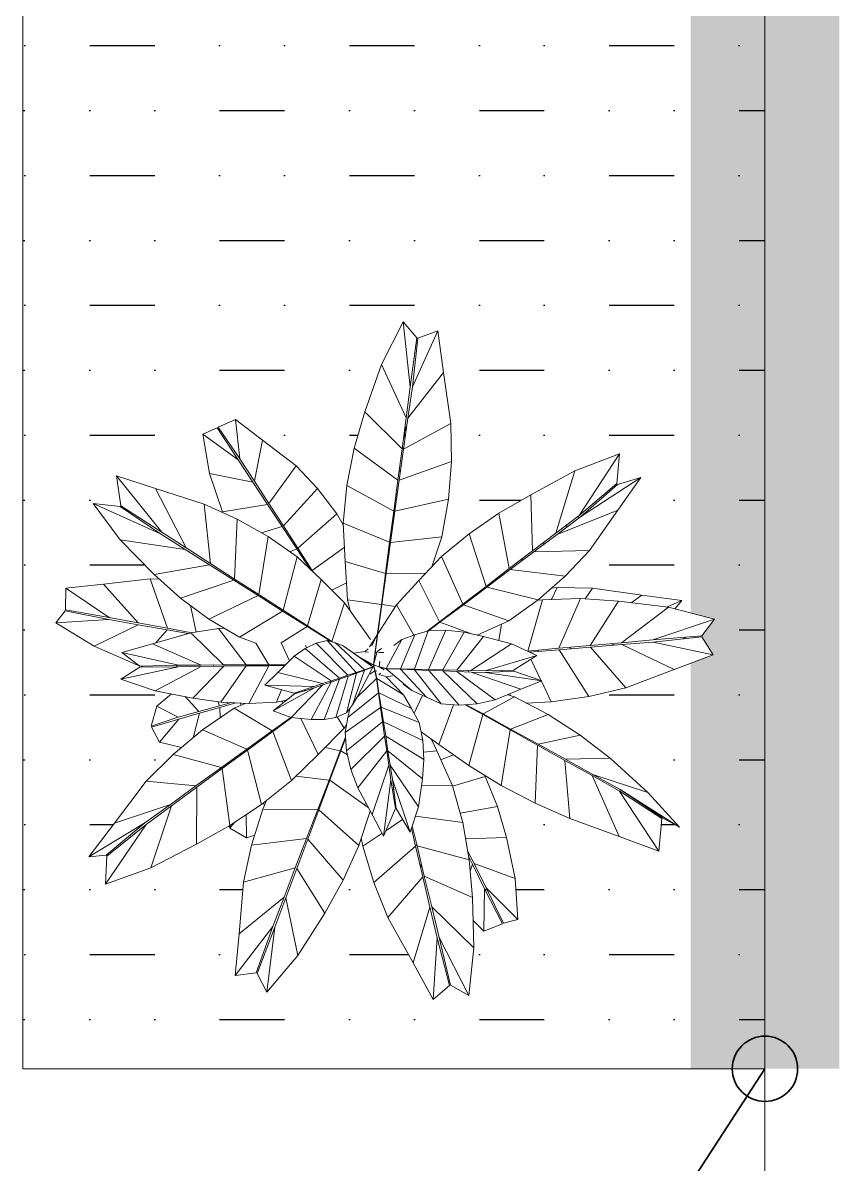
# Model space of a CAD drawing. Header units: inches. Extents: x 274208 to 641690, y -81912 to 129129.
# Drawn here: x 419210 to 420310, y 91592 to 93131 of the extents above; entities that cross this region are included whole.
import ezdxf

# ---------------------------------------------------------------- set-up
doc = ezdxf.new("R2010")
doc.units = ezdxf.units.IN
doc.header["$MEASUREMENT"] = 0
doc.set_wipeout_variables(frame=1)
doc.linetypes.add('$1$HIDDEN', pattern=[0.375, 0.25, -0.125])
for name, color, linetype, lineweight in [('01.Cut', 255, 'Continuous', 35), ('03.Manh', 251, 'Continuous', 13), ('08.Dim', 156, 'Continuous', 15), ('NOI THAT-Interior', 8, 'Continuous', 13)]:
    doc.layers.add(name, color=color, linetype=linetype, lineweight=lineweight)
doc.layers.add('1.TKC-VatLieu', color=7, linetype='Continuous')

# ---------------------------------------------------------------- blocks, each defined once
blk = doc.blocks.new('cay03')
at = {"color": 0}
blk.add_wipeout([(-14565.900601, -4425.866432), (-14565.900405, -4425.866554), (-14565.899488, -4425.867263), (-14565.898872, -4425.867984), (-14565.898434, -4425.868509), (-14565.898586, -4425.868885), (-14565.898705, -4425.869177), (-14565.899496, -4425.869074), (-14565.900276, -4425.868845), (-14565.900106, -4425.869202), (-14565.899467, -4425.87094), (-14565.900075, -4425.870874), (-14565.90009, -4425.870892), (-14565.900004, -4425.871424), (-14565.900754, -4425.870915), (-14565.901476, -4425.870262), (-14565.901562, -4425.870343), (-14565.901683, -4425.872041), (-14565.902136, -4425.872073), (-14565.902366, -4425.872273), (-14565.902865, -4425.87152), (-14565.903272, -4425.870681), (-14565.903292, -4425.870639), (-14565.903307, -4425.87062), (-14565.903307, -4425.870596), (-14565.903325, -4425.87055), (-14565.903323, -4425.870624), (-14565.903551, -4425.871014), (-14565.903809, -4425.870336), (-14565.903885, -4425.87001), (-14565.904121, -4425.870313), (-14565.904514, -4425.870441), (-14565.904355, -4425.869892), (-14565.904259, -4425.869473), (-14565.904162, -4425.869056), (-14565.904107, -4425.868815), (-14565.904116, -4425.868721), (-14565.904194, -4425.869049), (-14565.904296, -4425.869467), (-14565.904396, -4425.869884), (-14565.904537, -4425.87044), (-14565.904843, -4425.870286), (-14565.904969, -4425.869854), (-14565.905617, -4425.870584), (-14565.907087, -4425.871798), (-14565.907068, -4425.871447), (-14565.907089, -4425.871437), (-14565.907649, -4425.871482), (-14565.907355, -4425.87056), (-14565.906919, -4425.86963), (-14565.90658, -4425.868963), (-14565.906603, -4425.868961), (-14565.906557, -4425.868924), (-14565.906517, -4425.868858), (-14565.906623, -4425.868949), (-14565.906828, -4425.868622), (-14565.906786, -4425.868456), (-14565.906983, -4425.868526), (-14565.907717, -4425.868718), (-14565.908748, -4425.868848), (-14565.909578, -4425.868957), (-14565.909543, -4425.868532), (-14565.909556, -4425.868513), (-14565.909556, -4425.868513), (-14565.909556, -4425.868513), (-14565.909556, -4425.868513), (-14565.909556, -4425.868513), (-14565.909556, -4425.868513), (-14565.909556, -4425.868513), (-14565.909556, -4425.868513), (-14565.909556, -4425.868513), (-14565.909556, -4425.868513), (-14565.909556, -4425.868513), (-14565.909543, -4425.868532), (-14565.909556, -4425.868513), (-14565.909938, -4425.868335), (-14565.90923, -4425.867689), (-14565.908401, -4425.867113), (-14565.907754, -4425.866717), (-14565.907073, -4425.866378), (-14565.906924, -4425.866321), (-14565.907089, -4425.866294), (-14565.907828, -4425.866105), (-14565.908543, -4425.865851), (-14565.909468, -4425.865381), (-14565.910218, -4425.865006), (-14565.90995, -4425.864673), (-14565.908988, -4425.864883), (-14565.908369, -4425.865001), (-14565.90775, -4425.86512), (-14565.907499, -4425.865168), (-14565.907567, -4425.865123), (-14565.907743, -4425.865088), (-14565.908361, -4425.864965), (-14565.908979, -4425.864842), (-14565.909949, -4425.86465), (-14565.910165, -4425.864289), (-14565.909218, -4425.864152), (-14565.90867, -4425.864145), (-14565.908891, -4425.863939), (-14565.908755, -4425.86356), (-14565.90804, -4425.863895), (-14565.90754, -4425.864116), (-14565.90739, -4425.864183), (-14565.907267, -4425.864199), (-14565.907524, -4425.864082), (-14565.908021, -4425.863857), (-14565.908748, -4425.863537), (-14565.908681, -4425.863248), (-14565.907858, -4425.863266), (-14565.90703, -4425.863407), (-14565.906403, -4425.863563), (-14565.905792, -4425.863786), (-14565.905764, -4425.8638), (-14565.905982, -4425.863476), (-14565.906363, -4425.86281), (-14565.906702, -4425.862123), (-14565.907102, -4425.861151), (-14565.907429, -4425.860366), (-14565.906774, -4425.860285), (-14565.906187, -4425.861113), (-14565.905859, -4425.861647), (-14565.905531, -4425.862183), (-14565.905204, -4425.862718), (-14565.904876, -4425.863254), (-14565.904548, -4425.863788), (-14565.904336, -4425.864138), (-14565.904335, -4425.864114), (-14565.904536, -4425.863779), (-14565.90486, -4425.863242), (-14565.905186, -4425.862704), (-14565.90551, -4425.862167), (-14565.905834, -4425.861629), (-14565.90616, -4425.861092), (-14565.90676, -4425.86027), (-14565.906961, -4425.859937), (-14565.906239, -4425.860544), (-14565.905526, -4425.861271), (-14565.905041, -4425.861852), (-14565.904601, -4425.862474), (-14565.904351, -4425.862903), (-14565.904347, -4425.862404), (-14565.904269, -4425.861646), (-14565.904123, -4425.860901), (-14565.903794, -4425.859917), (-14565.903534, -4425.85912), (-14565.903166, -4425.859336), (-14565.903191, -4425.859721), (-14565.903157, -4425.859649), (-14565.903142, -4425.859333), (-14565.902817, -4425.859066), (-14565.902581, -4425.859855), (-14565.902419, -4425.859708), (-14565.90228, -4425.860505), (-14565.902101, -4425.861491), (-14565.902062, -4425.862198), (-14565.902068, -4425.862308), (-14565.901841, -4425.862028), (-14565.901344, -4425.861519), (-14565.900555, -4425.860921), (-14565.899921, -4425.860432), (-14565.900041, -4425.860906), (-14565.900661, -4425.86167), (-14565.900689, -4425.861709), (-14565.900645, -4425.861715), (-14565.900632, -4425.861696), (-14565.900023, -4425.860918), (-14565.899427, -4425.860837), (-14565.899734, -4425.861746), (-14565.900178, -4425.862652), (-14565.900522, -4425.863304), (-14565.900911, -4425.863919), (-14565.901347, -4425.864486), (-14565.901547, -4425.864692), (-14565.900949, -4425.864465), (-14565.900203, -4425.864304), (-14565.899447, -4425.864215), (-14565.898689, -4425.864193), (-14565.897656, -4425.8643), (-14565.896821, -4425.864381), (-14565.896951, -4425.864786), (-14565.897924, -4425.864938), (-14565.898545, -4425.86505), (-14565.89885, -4425.865105), (-14565.898668, -4425.865109), (-14565.898539, -4425.865087), (-14565.897918, -4425.864978), (-14565.896944, -4425.864808), (-14565.896613, -4425.865068), (-14565.897447, -4425.865537), (-14565.898383, -4425.865911), (-14565.899104, -4425.866152), (-14565.899844, -4425.866328)], dxfattribs=at)
for p, q in [((-14565.903794, -4425.859917), (-14565.903534, -4425.85912)), ((-14565.903231, -4425.860318), (-14565.903534, -4425.85912)), ((-14565.903534, -4425.85912), (-14565.903166, -4425.859336)), ((-14565.902817, -4425.859066), (-14565.903188, -4425.86032)), ((-14565.903142, -4425.859333), (-14565.902817, -4425.859066)), ((-14565.902542, -4425.859983), (-14565.902817, -4425.859066)), ((-14565.903166, -4425.859336), (-14565.903231, -4425.860318)), ((-14565.903188, -4425.86032), (-14565.903142, -4425.859333)), ((-14565.903192, -4425.859721), (-14565.903158, -4425.859653)), ((-14565.904123, -4425.860901), (-14565.903794, -4425.859917)), ((-14565.903256, -4425.860947), (-14565.903794, -4425.859917)), ((-14565.902582, -4425.859856), (-14565.902419, -4425.859708)), ((-14565.902419, -4425.859708), (-14565.902538, -4425.860017)), ((-14565.90228, -4425.860505), (-14565.902419, -4425.859708)), ((-14565.906961, -4425.859937), (-14565.906239, -4425.860544)), ((-14565.90616, -4425.861092), (-14565.906961, -4425.859937)), ((-14565.90676, -4425.86027), (-14565.906961, -4425.859937)), ((-14565.90322, -4425.86095), (-14565.902542, -4425.859983)), ((-14565.902381, -4425.860979), (-14565.902542, -4425.859983)), ((-14565.906774, -4425.860285), (-14565.907429, -4425.860366)), ((-14565.906187, -4425.861113), (-14565.907429, -4425.860366)), ((-14565.907102, -4425.861151), (-14565.907429, -4425.860366)), ((-14565.906774, -4425.860285), (-14565.906187, -4425.861113)), ((-14565.90616, -4425.861092), (-14565.90676, -4425.86027)), ((-14565.903231, -4425.860318), (-14565.903256, -4425.860947)), ((-14565.903188, -4425.86032), (-14565.90322, -4425.86095)), ((-14565.906239, -4425.860544), (-14565.905526, -4425.861271)), ((-14565.905834, -4425.861629), (-14565.906239, -4425.860544)), ((-14565.90228, -4425.860505), (-14565.902423, -4425.860727)), ((-14565.902101, -4425.861491), (-14565.90228, -4425.860505)), ((-14565.900661, -4425.86167), (-14565.899921, -4425.860432)), ((-14565.900555, -4425.860921), (-14565.899921, -4425.860432)), ((-14565.899921, -4425.860432), (-14565.900041, -4425.860906)), ((-14565.900632, -4425.861696), (-14565.899427, -4425.860837)), ((-14565.900023, -4425.860918), (-14565.899427, -4425.860837)), ((-14565.899427, -4425.860837), (-14565.899734, -4425.861746)), ((-14565.904269, -4425.861646), (-14565.904123, -4425.860901)), ((-14565.904123, -4425.860901), (-14565.903283, -4425.861577)), ((-14565.903256, -4425.860947), (-14565.903283, -4425.861577)), ((-14565.90322, -4425.86095), (-14565.90325, -4425.861578)), ((-14565.90325, -4425.861578), (-14565.902381, -4425.860979)), ((-14565.902302, -4425.861735), (-14565.902381, -4425.860979)), ((-14565.901344, -4425.861519), (-14565.900555, -4425.860921)), ((-14565.900994, -4425.862153), (-14565.900555, -4425.860921)), ((-14565.900041, -4425.860906), (-14565.900661, -4425.86167)), ((-14565.900632, -4425.861696), (-14565.900023, -4425.860918)), ((-14565.907102, -4425.861151), (-14565.905859, -4425.861647)), ((-14565.906702, -4425.862123), (-14565.907102, -4425.861151)), ((-14565.906187, -4425.861113), (-14565.905859, -4425.861647)), ((-14565.905834, -4425.861629), (-14565.90616, -4425.861092)), ((-14565.90551, -4425.862167), (-14565.905526, -4425.861271)), ((-14565.905041, -4425.861852), (-14565.905526, -4425.861271)), ((-14565.903231, -4425.861156), (-14565.903262, -4425.861077)), ((-14565.902101, -4425.861491), (-14565.902312, -4425.861646)), ((-14565.902062, -4425.862198), (-14565.902101, -4425.861491)), ((-14565.901841, -4425.862028), (-14565.901344, -4425.861519)), ((-14565.901344, -4425.861519), (-14565.901328, -4425.862638)), ((-14565.905531, -4425.862183), (-14565.905859, -4425.861647)), ((-14565.905834, -4425.861629), (-14565.90551, -4425.862167)), ((-14565.904347, -4425.862404), (-14565.904269, -4425.861646)), ((-14565.903308, -4425.862206), (-14565.904269, -4425.861646)), ((-14565.903283, -4425.861577), (-14565.903308, -4425.862206)), ((-14565.90325, -4425.861578), (-14565.90328, -4425.862208)), ((-14565.90328, -4425.862208), (-14565.902302, -4425.861735)), ((-14565.902292, -4425.862496), (-14565.902302, -4425.861735)), ((-14565.900661, -4425.86167), (-14565.900994, -4425.862153)), ((-14565.900632, -4425.861696), (-14565.900968, -4425.862178)), ((-14565.900968, -4425.862178), (-14565.899734, -4425.861746)), ((-14565.90069, -4425.861709), (-14565.900646, -4425.861715)), ((-14565.899734, -4425.861746), (-14565.900178, -4425.862652)), ((-14565.905041, -4425.861852), (-14565.905186, -4425.862704)), ((-14565.904601, -4425.862474), (-14565.905041, -4425.861852)), ((-14565.90327, -4425.861991), (-14565.903299, -4425.861957)), ((-14565.900869, -4425.861969), (-14565.900805, -4425.861943)), ((-14565.906702, -4425.862123), (-14565.905531, -4425.862183)), ((-14565.906702, -4425.862123), (-14565.906363, -4425.86281)), ((-14565.905204, -4425.862718), (-14565.905531, -4425.862183)), ((-14565.905186, -4425.862704), (-14565.90551, -4425.862167)), ((-14565.903308, -4425.862206), (-14565.903334, -4425.862801)), ((-14565.90328, -4425.862208), (-14565.903311, -4425.862837)), ((-14565.902062, -4425.862198), (-14565.902295, -4425.862321)), ((-14565.902292, -4425.862586), (-14565.901841, -4425.862028)), ((-14565.902068, -4425.862309), (-14565.902062, -4425.862198)), ((-14565.901841, -4425.862028), (-14565.901661, -4425.863121)), ((-14565.900994, -4425.862153), (-14565.901328, -4425.862638)), ((-14565.900968, -4425.862178), (-14565.901306, -4425.862659)), ((-14565.904351, -4425.862906), (-14565.904347, -4425.862404)), ((-14565.903923, -4425.862586), (-14565.904347, -4425.862404)), ((-14565.901188, -4425.862434), (-14565.901136, -4425.862417)), ((-14565.90486, -4425.863242), (-14565.904601, -4425.862474)), ((-14565.904216, -4425.863136), (-14565.904601, -4425.862474)), ((-14565.90407, -4425.863003), (-14565.903918, -4425.862577)), ((-14565.903918, -4425.862577), (-14565.903703, -4425.863134)), ((-14565.903918, -4425.862577), (-14565.903708, -4425.863705)), ((-14565.903915, -4425.862589), (-14565.903473, -4425.862777)), ((-14565.903685, -4425.863134), (-14565.903404, -4425.86266)), ((-14565.903404, -4425.86266), (-14565.903675, -4425.863707)), ((-14565.903151, -4425.863158), (-14565.903404, -4425.86266)), ((-14565.903302, -4425.862632), (-14565.903325, -4425.862611)), ((-14565.903311, -4425.862837), (-14565.902292, -4425.862496)), ((-14565.902686, -4425.863192), (-14565.902292, -4425.862586)), ((-14565.902301, -4425.8626), (-14565.902292, -4425.862496)), ((-14565.902292, -4425.862586), (-14565.901996, -4425.863606)), ((-14565.901328, -4425.862638), (-14565.901661, -4425.863121)), ((-14565.901642, -4425.86314), (-14565.901306, -4425.862659)), ((-14565.901306, -4425.862659), (-14565.900178, -4425.862652)), ((-14565.900178, -4425.862652), (-14565.900522, -4425.863304)), ((-14565.906363, -4425.86281), (-14565.905204, -4425.862718)), ((-14565.906363, -4425.86281), (-14565.905982, -4425.863476)), ((-14565.904876, -4425.863254), (-14565.905204, -4425.862718)), ((-14565.905186, -4425.862704), (-14565.90486, -4425.863242)), ((-14565.903311, -4425.862837), (-14565.903312, -4425.862843)), ((-14565.901497, -4425.862882), (-14565.901456, -4425.862873)), ((-14565.904265, -4425.863527), (-14565.90407, -4425.863003)), ((-14565.90407, -4425.863003), (-14565.903685, -4425.863987)), ((-14565.903703, -4425.863134), (-14565.903708, -4425.863705)), ((-14565.903685, -4425.863134), (-14565.903675, -4425.863707)), ((-14565.901661, -4425.863121), (-14565.901996, -4425.863606)), ((-14565.908748, -4425.863537), (-14565.908681, -4425.863248)), ((-14565.908681, -4425.863248), (-14565.908021, -4425.863857)), ((-14565.907858, -4425.863266), (-14565.908681, -4425.863248)), ((-14565.907524, -4425.864082), (-14565.907858, -4425.863266)), ((-14565.90703, -4425.863407), (-14565.907858, -4425.863266)), ((-14565.905982, -4425.863476), (-14565.904876, -4425.863254)), ((-14565.904548, -4425.863788), (-14565.904876, -4425.863254)), ((-14565.90486, -4425.863242), (-14565.904536, -4425.863779)), ((-14565.904536, -4425.863779), (-14565.904216, -4425.863136)), ((-14565.90417, -4425.863268), (-14565.904216, -4425.863136)), ((-14565.904154, -4425.863228), (-14565.904188, -4425.863217)), ((-14565.903706, -4425.863361), (-14565.903682, -4425.863368)), ((-14565.903657, -4425.863989), (-14565.903151, -4425.863158)), ((-14565.902983, -4425.863712), (-14565.903151, -4425.863158)), ((-14565.903076, -4425.86341), (-14565.902748, -4425.86334)), ((-14565.90295, -4425.863836), (-14565.902686, -4425.863192)), ((-14565.90233, -4425.864089), (-14565.902686, -4425.863192)), ((-14565.90198, -4425.863619), (-14565.901642, -4425.86314)), ((-14565.901782, -4425.863296), (-14565.901747, -4425.863289)), ((-14565.901642, -4425.86314), (-14565.900522, -4425.863304)), ((-14565.900522, -4425.863304), (-14565.900911, -4425.863919)), ((-14565.908891, -4425.863939), (-14565.908755, -4425.86356)), ((-14565.908755, -4425.86356), (-14565.90804, -4425.863895)), ((-14565.908748, -4425.863537), (-14565.908021, -4425.863857)), ((-14565.906403, -4425.863563), (-14565.90703, -4425.863407)), ((-14565.907028, -4425.864231), (-14565.90703, -4425.863407)), ((-14565.906403, -4425.863563), (-14565.906503, -4425.864322)), ((-14565.905792, -4425.863786), (-14565.906403, -4425.863563)), ((-14565.905982, -4425.863476), (-14565.905556, -4425.864109)), ((-14565.904328, -4425.863891), (-14565.904265, -4425.863527)), ((-14565.903662, -4425.86427), (-14565.904265, -4425.863527)), ((-14565.905957, -4425.864451), (-14565.905792, -4425.863786)), ((-14565.905766, -4425.863799), (-14565.905792, -4425.863786)), ((-14565.905556, -4425.864109), (-14565.904548, -4425.863788)), ((-14565.904337, -4425.864136), (-14565.904548, -4425.863788)), ((-14565.904536, -4425.863779), (-14565.904337, -4425.864112)), ((-14565.903708, -4425.863705), (-14565.903685, -4425.863987)), ((-14565.903675, -4425.863707), (-14565.903657, -4425.863989)), ((-14565.903638, -4425.864272), (-14565.902983, -4425.863712)), ((-14565.902881, -4425.864092), (-14565.902983, -4425.863712)), ((-14565.901996, -4425.863606), (-14565.90233, -4425.864089)), ((-14565.902316, -4425.8641), (-14565.90198, -4425.863619)), ((-14565.902068, -4425.863711), (-14565.902041, -4425.863706)), ((-14565.90198, -4425.863619), (-14565.900911, -4425.863919)), ((-14565.90804, -4425.863895), (-14565.908891, -4425.863939)), ((-14565.908669, -4425.864147), (-14565.908891, -4425.863939)), ((-14565.90804, -4425.863895), (-14565.90754, -4425.864116)), ((-14565.908021, -4425.863857), (-14565.907524, -4425.864082)), ((-14565.90434, -4425.864252), (-14565.904328, -4425.863891)), ((-14565.90364, -4425.864553), (-14565.904328, -4425.863891)), ((-14565.903685, -4425.863987), (-14565.903662, -4425.86427)), ((-14565.903655, -4425.864043), (-14565.903682, -4425.864037)), ((-14565.903657, -4425.863989), (-14565.903638, -4425.864272)), ((-14565.902927, -4425.863927), (-14565.902663, -4425.864572)), ((-14565.900911, -4425.863919), (-14565.901347, -4425.864486)), ((-14565.910165, -4425.864289), (-14565.909218, -4425.864152)), ((-14565.909218, -4425.864152), (-14565.908209, -4425.86414)), ((-14565.908361, -4425.864965), (-14565.909218, -4425.864152)), ((-14565.90745, -4425.864175), (-14565.908209, -4425.86414)), ((-14565.907743, -4425.865088), (-14565.908209, -4425.86414)), ((-14565.907679, -4425.864165), (-14565.90754, -4425.864116)), ((-14565.90739, -4425.864183), (-14565.90754, -4425.864116)), ((-14565.907266, -4425.8642), (-14565.907524, -4425.864082)), ((-14565.906696, -4425.864275), (-14565.90745, -4425.864175)), ((-14565.907127, -4425.86521), (-14565.90745, -4425.864175)), ((-14565.905952, -4425.864451), (-14565.906696, -4425.864275)), ((-14565.90653, -4425.865218), (-14565.906696, -4425.864275)), ((-14565.905113, -4425.864692), (-14565.905556, -4425.864109)), ((-14565.90434, -4425.864252), (-14565.903618, -4425.864836)), ((-14565.904297, -4425.864611), (-14565.90434, -4425.864252)), ((-14565.903662, -4425.86427), (-14565.90364, -4425.864553)), ((-14565.903638, -4425.864272), (-14565.90362, -4425.864554)), ((-14565.90362, -4425.864554), (-14565.902881, -4425.864092)), ((-14565.902826, -4425.864459), (-14565.902881, -4425.864092)), ((-14565.90233, -4425.864089), (-14565.902663, -4425.864572)), ((-14565.902653, -4425.864581), (-14565.902316, -4425.8641)), ((-14565.902401, -4425.864216), (-14565.902422, -4425.864222)), ((-14565.902405, -4425.864227), (-14565.902401, -4425.864216)), ((-14565.902401, -4425.864216), (-14565.902387, -4425.86417)), ((-14565.902358, -4425.864128), (-14565.902334, -4425.864126)), ((-14565.902316, -4425.8641), (-14565.901347, -4425.864486)), ((-14565.900203, -4425.864304), (-14565.899447, -4425.864215)), ((-14565.899447, -4425.864215), (-14565.899784, -4425.865274)), ((-14565.899447, -4425.864215), (-14565.898689, -4425.864193)), ((-14565.898689, -4425.864193), (-14565.899165, -4425.865162)), ((-14565.898689, -4425.864193), (-14565.897656, -4425.8643)), ((-14565.908979, -4425.864842), (-14565.910165, -4425.864289)), ((-14565.909949, -4425.86465), (-14565.910165, -4425.864289)), ((-14565.90524, -4425.864735), (-14565.905952, -4425.864451)), ((-14565.905952, -4425.864451), (-14565.905916, -4425.865071)), ((-14565.905329, -4425.864411), (-14565.905421, -4425.864663)), ((-14565.905113, -4425.864692), (-14565.904327, -4425.864368)), ((-14565.9036, -4425.864837), (-14565.902826, -4425.864459)), ((-14565.902826, -4425.864814), (-14565.902826, -4425.864459)), ((-14565.901347, -4425.864486), (-14565.901812, -4425.864964)), ((-14565.901545, -4425.864691), (-14565.900949, -4425.864465)), ((-14565.901023, -4425.865498), (-14565.900949, -4425.864465)), ((-14565.900949, -4425.864465), (-14565.900203, -4425.864304)), ((-14565.900203, -4425.864304), (-14565.900403, -4425.865386)), ((-14565.897656, -4425.8643), (-14565.898545, -4425.86505)), ((-14565.897924, -4425.864938), (-14565.896821, -4425.864381)), ((-14565.897656, -4425.8643), (-14565.896821, -4425.864381)), ((-14565.896821, -4425.864381), (-14565.896951, -4425.864786)), ((-14565.90995, -4425.864673), (-14565.910218, -4425.865006)), ((-14565.90995, -4425.864673), (-14565.908988, -4425.864883)), ((-14565.908979, -4425.864842), (-14565.909949, -4425.86465)), ((-14565.90524, -4425.864735), (-14565.905252, -4425.865006)), ((-14565.905005, -4425.864834), (-14565.90524, -4425.864735)), ((-14565.904847, -4425.865038), (-14565.905113, -4425.864692)), ((-14565.904297, -4425.864611), (-14565.903595, -4425.865119)), ((-14565.904157, -4425.864904), (-14565.904297, -4425.864611)), ((-14565.90364, -4425.864553), (-14565.903618, -4425.864836)), ((-14565.903628, -4425.864712), (-14565.903609, -4425.864714)), ((-14565.90362, -4425.864554), (-14565.9036, -4425.864837)), ((-14565.902833, -4425.864838), (-14565.902653, -4425.864581)), ((-14565.902663, -4425.864572), (-14565.902827, -4425.864811)), ((-14565.902683, -4425.8646), (-14565.902692, -4425.864635)), ((-14565.902653, -4425.864581), (-14565.901812, -4425.864964)), ((-14565.908988, -4425.864883), (-14565.910218, -4425.865006)), ((-14565.908988, -4425.864883), (-14565.908369, -4425.865001)), ((-14565.908361, -4425.864965), (-14565.908979, -4425.864842)), ((-14565.908361, -4425.864965), (-14565.907743, -4425.865088)), ((-14565.904157, -4425.864904), (-14565.903573, -4425.865402)), ((-14565.904009, -4425.865188), (-14565.904157, -4425.864904)), ((-14565.903595, -4425.865119), (-14565.903618, -4425.864836)), ((-14565.9036, -4425.864837), (-14565.903581, -4425.865119)), ((-14565.903581, -4425.865119), (-14565.902826, -4425.864814)), ((-14565.902897, -4425.865087), (-14565.902826, -4425.864814)), ((-14565.90277, -4425.864747), (-14565.902784, -4425.864747)), ((-14565.901812, -4425.864964), (-14565.902279, -4425.865429)), ((-14565.901642, -4425.86561), (-14565.901666, -4425.864814)), ((-14565.897924, -4425.864938), (-14565.898545, -4425.86505)), ((-14565.896951, -4425.864786), (-14565.897924, -4425.864938)), ((-14565.897918, -4425.864978), (-14565.896944, -4425.864808)), ((-14565.896944, -4425.864808), (-14565.896613, -4425.865068)), ((-14565.909468, -4425.865381), (-14565.910218, -4425.865006)), ((-14565.909468, -4425.865381), (-14565.908369, -4425.865001)), ((-14565.908543, -4425.865851), (-14565.90775, -4425.86512)), ((-14565.90775, -4425.86512), (-14565.908369, -4425.865001)), ((-14565.907131, -4425.865238), (-14565.90775, -4425.86512)), ((-14565.907743, -4425.865088), (-14565.907127, -4425.86521)), ((-14565.907565, -4425.865124), (-14565.907499, -4425.865168)), ((-14565.906848, -4425.865339), (-14565.906348, -4425.865149)), ((-14565.906348, -4425.865149), (-14565.905786, -4425.865048)), ((-14565.905487, -4425.865685), (-14565.906348, -4425.865149)), ((-14565.905786, -4425.865048), (-14565.9054, -4425.865003)), ((-14565.905196, -4425.865717), (-14565.905786, -4425.865048)), ((-14565.904904, -4425.865751), (-14565.9054, -4425.865003)), ((-14565.9054, -4425.865003), (-14565.905023, -4425.865008)), ((-14565.905023, -4425.865008), (-14565.904656, -4425.865068)), ((-14565.904613, -4425.865784), (-14565.905023, -4425.865008)), ((-14565.904656, -4425.865068), (-14565.904368, -4425.865211)), ((-14565.904321, -4425.865818), (-14565.904656, -4425.865068)), ((-14565.904467, -4425.865163), (-14565.904119, -4425.864979)), ((-14565.904009, -4425.865188), (-14565.903552, -4425.865684)), ((-14565.903872, -4425.865357), (-14565.904009, -4425.865188)), ((-14565.903573, -4425.865402), (-14565.903595, -4425.865119)), ((-14565.903581, -4425.865119), (-14565.903563, -4425.865402)), ((-14565.903563, -4425.865402), (-14565.902897, -4425.865087)), ((-14565.902977, -4425.86535), (-14565.902897, -4425.865087)), ((-14565.902904, -4425.865108), (-14565.902279, -4425.865429)), ((-14565.899165, -4425.865162), (-14565.899784, -4425.865274)), ((-14565.899159, -4425.865194), (-14565.899779, -4425.865302)), ((-14565.898545, -4425.86505), (-14565.899165, -4425.865162)), ((-14565.899162, -4425.865162), (-14565.899115, -4425.865187)), ((-14565.898539, -4425.865087), (-14565.899159, -4425.865194)), ((-14565.899159, -4425.865194), (-14565.898383, -4425.865911)), ((-14565.898973, -4425.865128), (-14565.898771, -4425.865129)), ((-14565.898851, -4425.865105), (-14565.898664, -4425.86511)), ((-14565.897918, -4425.864978), (-14565.898539, -4425.865087)), ((-14565.898539, -4425.865087), (-14565.897447, -4425.865537)), ((-14565.897918, -4425.864978), (-14565.896613, -4425.865068)), ((-14565.896613, -4425.865068), (-14565.897447, -4425.865537)), ((-14565.908543, -4425.865851), (-14565.909468, -4425.865381)), ((-14565.907828, -4425.866105), (-14565.907131, -4425.865238)), ((-14565.906767, -4425.865309), (-14565.907131, -4425.865238)), ((-14565.906723, -4425.865291), (-14565.907127, -4425.86521)), ((-14565.907127, -4425.86524), (-14565.907107, -4425.865215)), ((-14565.906363, -4425.865596), (-14565.906848, -4425.865339)), ((-14565.905779, -4425.865652), (-14565.906848, -4425.865339)), ((-14565.904028, -4425.865851), (-14565.904368, -4425.865211)), ((-14565.904368, -4425.865211), (-14565.904089, -4425.865363)), ((-14565.904089, -4425.865363), (-14565.903716, -4425.865696)), ((-14565.903737, -4425.865884), (-14565.904089, -4425.865363)), ((-14565.903573, -4425.865402), (-14565.903552, -4425.865684)), ((-14565.903563, -4425.865402), (-14565.903544, -4425.865684)), ((-14565.903544, -4425.865684), (-14565.902977, -4425.86535)), ((-14565.903091, -4425.865518), (-14565.902977, -4425.86535)), ((-14565.900403, -4425.865386), (-14565.901023, -4425.865498)), ((-14565.900399, -4425.865409), (-14565.90102, -4425.865518)), ((-14565.900529, -4425.865409), (-14565.900511, -4425.865429)), ((-14565.899784, -4425.865274), (-14565.900403, -4425.865386)), ((-14565.899779, -4425.865302), (-14565.900399, -4425.865409)), ((-14565.900399, -4425.865409), (-14565.899844, -4425.866328)), ((-14565.900077, -4425.865328), (-14565.900055, -4425.86535)), ((-14565.899779, -4425.865302), (-14565.899104, -4425.866152)), ((-14565.899618, -4425.865244), (-14565.899586, -4425.865268)), ((-14565.906363, -4425.865615), (-14565.906907, -4425.865875)), ((-14565.906801, -4425.865824), (-14565.906587, -4425.865478)), ((-14565.906363, -4425.865596), (-14565.905779, -4425.865652)), ((-14565.906363, -4425.865615), (-14565.905781, -4425.865683)), ((-14565.905982, -4425.865661), (-14565.90597, -4425.865634)), ((-14565.905779, -4425.865652), (-14565.905487, -4425.865685)), ((-14565.903716, -4425.865696), (-14565.903697, -4425.865566)), ((-14565.903552, -4425.865586), (-14565.90356, -4425.865588)), ((-14565.902279, -4425.865429), (-14565.903099, -4425.866002)), ((-14565.902262, -4425.865724), (-14565.90231, -4425.865451)), ((-14565.901642, -4425.86561), (-14565.902262, -4425.865724)), ((-14565.90226, -4425.865732), (-14565.90164, -4425.865625)), ((-14565.901023, -4425.865498), (-14565.901642, -4425.86561)), ((-14565.90164, -4425.865625), (-14565.90102, -4425.865518)), ((-14565.90164, -4425.865625), (-14565.901367, -4425.866425)), ((-14565.901434, -4425.86559), (-14565.901444, -4425.865574)), ((-14565.90102, -4425.865518), (-14565.900601, -4425.866432)), ((-14565.900986, -4425.865492), (-14565.900971, -4425.86551)), ((-14565.897447, -4425.865537), (-14565.898383, -4425.865911)), ((-14565.907828, -4425.866105), (-14565.908543, -4425.865851)), ((-14565.905781, -4425.865683), (-14565.906907, -4425.865875)), ((-14565.906465, -4425.866085), (-14565.906907, -4425.865875)), ((-14565.906465, -4425.866085), (-14565.905488, -4425.865713)), ((-14565.905919, -4425.866351), (-14565.905196, -4425.865742)), ((-14565.905781, -4425.865683), (-14565.905488, -4425.865713)), ((-14565.905543, -4425.866473), (-14565.904904, -4425.865772)), ((-14565.905196, -4425.865742), (-14565.905488, -4425.865713)), ((-14565.905487, -4425.865685), (-14565.905196, -4425.865717)), ((-14565.905317, -4425.865704), (-14565.905325, -4425.86573)), ((-14565.905196, -4425.865717), (-14565.904904, -4425.865751)), ((-14565.904904, -4425.865772), (-14565.905196, -4425.865742)), ((-14565.905167, -4425.866546), (-14565.904612, -4425.865801)), ((-14565.904904, -4425.865751), (-14565.904613, -4425.865784)), ((-14565.904612, -4425.865801), (-14565.904904, -4425.865772)), ((-14565.904799, -4425.866561), (-14565.904322, -4425.865832)), ((-14565.904672, -4425.865778), (-14565.904676, -4425.865796)), ((-14565.904321, -4425.865818), (-14565.904613, -4425.865784)), ((-14565.904322, -4425.865832), (-14565.904612, -4425.865801)), ((-14565.904499, -4425.866492), (-14565.90403, -4425.865862)), ((-14565.90403, -4425.865862), (-14565.904322, -4425.865832)), ((-14565.904028, -4425.865851), (-14565.904321, -4425.865818)), ((-14565.904069, -4425.865859), (-14565.904081, -4425.865846)), ((-14565.90401, -4425.865865), (-14565.904033, -4425.865852)), ((-14565.903738, -4425.865891), (-14565.90403, -4425.865862)), ((-14565.903737, -4425.865884), (-14565.904028, -4425.865851)), ((-14565.903825, -4425.865884), (-14565.903824, -4425.865879)), ((-14565.903791, -4425.865878), (-14565.903616, -4425.865911)), ((-14565.903762, -4425.865881), (-14565.903586, -4425.865916)), ((-14565.90367, -4425.865819), (-14565.903714, -4425.86568)), ((-14565.903639, -4425.865805), (-14565.903662, -4425.86584)), ((-14565.903583, -4425.865911), (-14565.903596, -4425.865875)), ((-14565.903573, -4425.86573), (-14565.90351, -4425.865828)), ((-14565.90351, -4425.865828), (-14565.903552, -4425.865684)), ((-14565.903544, -4425.865684), (-14565.903507, -4425.865829)), ((-14565.903542, -4425.865722), (-14565.903519, -4425.865784)), ((-14565.903536, -4425.865744), (-14565.903517, -4425.865796)), ((-14565.90351, -4425.865828), (-14565.903462, -4425.86594)), ((-14565.903507, -4425.865829), (-14565.903393, -4425.865806)), ((-14565.903507, -4425.865829), (-14565.903462, -4425.86594)), ((-14565.902841, -4425.865828), (-14565.903462, -4425.86594)), ((-14565.90284, -4425.865833), (-14565.903462, -4425.86594)), ((-14565.903462, -4425.86594), (-14565.903196, -4425.865857)), ((-14565.903226, -4425.865718), (-14565.903222, -4425.865813)), ((-14565.903222, -4425.865813), (-14565.903196, -4425.865857)), ((-14565.903221, -4425.865865), (-14565.90322, -4425.865899)), ((-14565.903196, -4425.865857), (-14565.903145, -4425.865767)), ((-14565.903078, -4425.865958), (-14565.90284, -4425.865833)), ((-14565.90285, -4425.865827), (-14565.902841, -4425.865828)), ((-14565.902841, -4425.865828), (-14565.90285, -4425.865827)), ((-14565.902262, -4425.865724), (-14565.902841, -4425.865828)), ((-14565.90226, -4425.865732), (-14565.90284, -4425.865833)), ((-14565.902405, -4425.86575), (-14565.902403, -4425.865758)), ((-14565.90226, -4425.865732), (-14565.902137, -4425.866404)), ((-14565.901913, -4425.865673), (-14565.901919, -4425.865661)), ((-14565.907089, -4425.866294), (-14565.907828, -4425.866105)), ((-14565.90685, -4425.865903), (-14565.907089, -4425.866294)), ((-14565.905919, -4425.866351), (-14565.906465, -4425.866085)), ((-14565.904101, -4425.866294), (-14565.903738, -4425.865891)), ((-14565.903512, -4425.86595), (-14565.904083, -4425.866281)), ((-14565.903743, -4425.865884), (-14565.903743, -4425.865892)), ((-14565.903584, -4425.865916), (-14565.903738, -4425.865891)), ((-14565.903583, -4425.865911), (-14565.903737, -4425.865884)), ((-14565.903584, -4425.865916), (-14565.903648, -4425.866021)), ((-14565.903584, -4425.865916), (-14565.903497, -4425.865935)), ((-14565.903583, -4425.865911), (-14565.903495, -4425.865933)), ((-14565.903565, -4425.86612), (-14565.903512, -4425.86595)), ((-14565.903554, -4425.866121), (-14565.903504, -4425.865951)), ((-14565.903515, -4425.865959), (-14565.903484, -4425.865923)), ((-14565.903484, -4425.865923), (-14565.903512, -4425.86595)), ((-14565.903504, -4425.865951), (-14565.90348, -4425.865923)), ((-14565.903058, -4425.866531), (-14565.903504, -4425.865951)), ((-14565.9034, -4425.866086), (-14565.903504, -4425.865951)), ((-14565.903482, -4425.865926), (-14565.903484, -4425.865923)), ((-14565.903484, -4425.865923), (-14565.903482, -4425.865926)), ((-14565.903483, -4425.865981), (-14565.903482, -4425.86598)), ((-14565.903483, -4425.865981), (-14565.903483, -4425.865981)), ((-14565.90348, -4425.865923), (-14565.9034, -4425.866086)), ((-14565.903462, -4425.86594), (-14565.90348, -4425.865923)), ((-14565.903286, -4425.866235), (-14565.903462, -4425.86594)), ((-14565.903301, -4425.866216), (-14565.903462, -4425.86594)), ((-14565.90346, -4425.86601), (-14565.90346, -4425.86601)), ((-14565.903459, -4425.866012), (-14565.903459, -4425.86601)), ((-14565.903401, -4425.866086), (-14565.9034, -4425.866088)), ((-14565.9034, -4425.866086), (-14565.903058, -4425.866531)), ((-14565.9034, -4425.866088), (-14565.9034, -4425.866086)), ((-14565.9034, -4425.866086), (-14565.9034, -4425.866088)), ((-14565.903212, -4425.866332), (-14565.903191, -4425.866093)), ((-14565.903193, -4425.866096), (-14565.903207, -4425.866025)), ((-14565.903137, -4425.866029), (-14565.903191, -4425.866093)), ((-14565.903099, -4425.866002), (-14565.903097, -4425.866002)), ((-14565.902955, -4425.865981), (-14565.902195, -4425.86647)), ((-14565.898383, -4425.865911), (-14565.899104, -4425.866152)), ((-14565.906923, -4425.866321), (-14565.907089, -4425.866294)), ((-14565.906395, -4425.86612), (-14565.907073, -4425.866378)), ((-14565.905744, -4425.866903), (-14565.906319, -4425.866157)), ((-14565.906234, -4425.866198), (-14565.906255, -4425.866242)), ((-14565.903617, -4425.866288), (-14565.904402, -4425.866519)), ((-14565.903565, -4425.86612), (-14565.904246, -4425.866394)), ((-14565.904246, -4425.866394), (-14565.904083, -4425.866281)), ((-14565.903669, -4425.866458), (-14565.903617, -4425.866288)), ((-14565.903653, -4425.866461), (-14565.903603, -4425.866292)), ((-14565.903639, -4425.866357), (-14565.903614, -4425.866326)), ((-14565.903617, -4425.866288), (-14565.903565, -4425.86612)), ((-14565.903612, -4425.86627), (-14565.903599, -4425.866277)), ((-14565.903603, -4425.866292), (-14565.903554, -4425.866121)), ((-14565.902939, -4425.866844), (-14565.903603, -4425.866292)), ((-14565.903583, -4425.866173), (-14565.903553, -4425.866118)), ((-14565.903553, -4425.866114), (-14565.90358, -4425.866166)), ((-14565.903554, -4425.866121), (-14565.902992, -4425.866683)), ((-14565.899844, -4425.866328), (-14565.900601, -4425.866432)), ((-14565.899104, -4425.866152), (-14565.899844, -4425.866328)), ((-14565.907754, -4425.866717), (-14565.907073, -4425.866378)), ((-14565.907073, -4425.866378), (-14565.906325, -4425.867148)), ((-14565.905543, -4425.866473), (-14565.905919, -4425.866351)), ((-14565.905167, -4425.866546), (-14565.905543, -4425.866473)), ((-14565.905244, -4425.866532), (-14565.905163, -4425.866659)), ((-14565.904799, -4425.866561), (-14565.905167, -4425.866546)), ((-14565.905163, -4425.866659), (-14565.904921, -4425.866557)), ((-14565.905158, -4425.866672), (-14565.904892, -4425.866559)), ((-14565.904499, -4425.866492), (-14565.904799, -4425.866561)), ((-14565.904642, -4425.866525), (-14565.904707, -4425.866577)), ((-14565.904303, -4425.866438), (-14565.904499, -4425.866492)), ((-14565.903669, -4425.866458), (-14565.904489, -4425.866737)), ((-14565.904489, -4425.866737), (-14565.904402, -4425.866519)), ((-14565.904402, -4425.866519), (-14565.904246, -4425.866394)), ((-14565.903722, -4425.866628), (-14565.903669, -4425.866458)), ((-14565.903702, -4425.866631), (-14565.903653, -4425.866461)), ((-14565.902982, -4425.86707), (-14565.903653, -4425.866461)), ((-14565.903058, -4425.866531), (-14565.902992, -4425.866683)), ((-14565.90296, -4425.866757), (-14565.902195, -4425.86647)), ((-14565.902137, -4425.866404), (-14565.902362, -4425.866365)), ((-14565.902195, -4425.86647), (-14565.901714, -4425.86692)), ((-14565.901367, -4425.866425), (-14565.902137, -4425.866404)), ((-14565.901935, -4425.866714), (-14565.901795, -4425.866415)), ((-14565.901087, -4425.866429), (-14565.901523, -4425.86709)), ((-14565.900601, -4425.866432), (-14565.901367, -4425.866425)), ((-14565.901064, -4425.867361), (-14565.900405, -4425.866554)), ((-14565.900631, -4425.866432), (-14565.900405, -4425.866554)), ((-14565.900405, -4425.866554), (-14565.899884, -4425.866917)), ((-14565.908401, -4425.867113), (-14565.907754, -4425.866717)), ((-14565.906904, -4425.867393), (-14565.907754, -4425.866717)), ((-14565.905163, -4425.866659), (-14565.905744, -4425.866903)), ((-14565.905158, -4425.866672), (-14565.905737, -4425.86692)), ((-14565.905295, -4425.866731), (-14565.905307, -4425.866719)), ((-14565.905216, -4425.867121), (-14565.904707, -4425.866577)), ((-14565.905158, -4425.866672), (-14565.90508, -4425.866975)), ((-14565.904707, -4425.866577), (-14565.904478, -4425.866707)), ((-14565.904521, -4425.866973), (-14565.903722, -4425.866628)), ((-14565.904489, -4425.866737), (-14565.904521, -4425.866973)), ((-14565.903775, -4425.866798), (-14565.904507, -4425.867228)), ((-14565.903775, -4425.866798), (-14565.903827, -4425.866968)), ((-14565.903775, -4425.866798), (-14565.903722, -4425.866628)), ((-14565.90375, -4425.866802), (-14565.903702, -4425.866631)), ((-14565.903081, -4425.867296), (-14565.903702, -4425.866631)), ((-14565.902992, -4425.866683), (-14565.902939, -4425.866844)), ((-14565.902978, -4425.86673), (-14565.90296, -4425.866757)), ((-14565.902965, -4425.866768), (-14565.902639, -4425.867239)), ((-14565.902629, -4425.867231), (-14565.90296, -4425.866757)), ((-14565.902934, -4425.866795), (-14565.902911, -4425.866846)), ((-14565.905744, -4425.866903), (-14565.906325, -4425.867148)), ((-14565.905737, -4425.86692), (-14565.906316, -4425.86717)), ((-14565.906022, -4425.86702), (-14565.906053, -4425.867057)), ((-14565.905768, -4425.866934), (-14565.905785, -4425.86692)), ((-14565.905635, -4425.867581), (-14565.905737, -4425.86692)), ((-14565.904507, -4425.867228), (-14565.904521, -4425.866973)), ((-14565.903827, -4425.866968), (-14565.904452, -4425.867628)), ((-14565.90388, -4425.867138), (-14565.903827, -4425.866968)), ((-14565.903849, -4425.867143), (-14565.903799, -4425.866972)), ((-14565.903799, -4425.866972), (-14565.90375, -4425.866802)), ((-14565.903799, -4425.866972), (-14565.903538, -4425.86786)), ((-14565.90375, -4425.8668), (-14565.90378, -4425.866813)), ((-14565.903229, -4425.867521), (-14565.90375, -4425.866802)), ((-14565.902939, -4425.866844), (-14565.902982, -4425.86707)), ((-14565.902796, -4425.866993), (-14565.902807, -4425.866997)), ((-14565.901714, -4425.86692), (-14565.902629, -4425.867231)), ((-14565.901714, -4425.86692), (-14565.901237, -4425.867383)), ((-14565.899884, -4425.866917), (-14565.900605, -4425.867633)), ((-14565.899884, -4425.866917), (-14565.89941, -4425.867331)), ((-14565.90923, -4425.867689), (-14565.908401, -4425.867113)), ((-14565.907485, -4425.867637), (-14565.908401, -4425.867113)), ((-14565.906904, -4425.867393), (-14565.906325, -4425.867148)), ((-14565.906316, -4425.86717), (-14565.906894, -4425.867418)), ((-14565.906267, -4425.86827), (-14565.906316, -4425.86717)), ((-14565.905718, -4425.867673), (-14565.905216, -4425.867121)), ((-14565.904479, -4425.867438), (-14565.905216, -4425.867121)), ((-14565.904452, -4425.867628), (-14565.904507, -4425.867228)), ((-14565.90388, -4425.867138), (-14565.904303, -4425.867988)), ((-14565.90388, -4425.867138), (-14565.903985, -4425.867546)), ((-14565.903966, -4425.867548), (-14565.903849, -4425.867143)), ((-14565.903849, -4425.867143), (-14565.903782, -4425.868135)), ((-14565.902982, -4425.86707), (-14565.903081, -4425.867296)), ((-14565.902639, -4425.867239), (-14565.902949, -4425.86777)), ((-14565.902312, -4425.867716), (-14565.902639, -4425.867239)), ((-14565.902297, -4425.867704), (-14565.902629, -4425.867231)), ((-14565.901523, -4425.86709), (-14565.901565, -4425.867066)), ((-14565.901064, -4425.867361), (-14565.901523, -4425.86709)), ((-14565.901076, -4425.867381), (-14565.901508, -4425.867122)), ((-14565.906904, -4425.867393), (-14565.907485, -4425.867637)), ((-14565.906894, -4425.867418), (-14565.907472, -4425.867668)), ((-14565.906983, -4425.868526), (-14565.906894, -4425.867418)), ((-14565.903905, -4425.867333), (-14565.903933, -4425.867345)), ((-14565.903081, -4425.867296), (-14565.903229, -4425.867521)), ((-14565.903021, -4425.867287), (-14565.903068, -4425.867266)), ((-14565.901237, -4425.867383), (-14565.902297, -4425.867704)), ((-14565.901237, -4425.867383), (-14565.900806, -4425.867945)), ((-14565.901076, -4425.867381), (-14565.90113, -4425.867525)), ((-14565.900618, -4425.867658), (-14565.901076, -4425.867381)), ((-14565.900605, -4425.867633), (-14565.901064, -4425.867361)), ((-14565.89941, -4425.867331), (-14565.900145, -4425.867906)), ((-14565.89941, -4425.867331), (-14565.898872, -4425.867984)), ((-14565.909938, -4425.868335), (-14565.90923, -4425.867689)), ((-14565.908066, -4425.867882), (-14565.90923, -4425.867689)), ((-14565.907485, -4425.867637), (-14565.908066, -4425.867882)), ((-14565.907472, -4425.867668), (-14565.90805, -4425.867916)), ((-14565.907717, -4425.868718), (-14565.907472, -4425.867668)), ((-14565.906172, -4425.868292), (-14565.905718, -4425.867673)), ((-14565.904719, -4425.868009), (-14565.905718, -4425.867673)), ((-14565.904455, -4425.867617), (-14565.904719, -4425.868009)), ((-14565.904705, -4425.868019), (-14565.904451, -4425.867637)), ((-14565.904472, -4425.867669), (-14565.904488, -4425.867665)), ((-14565.904303, -4425.867988), (-14565.904452, -4425.867628)), ((-14565.903985, -4425.867546), (-14565.904303, -4425.867988)), ((-14565.904135, -4425.867913), (-14565.9041, -4425.867707)), ((-14565.903966, -4425.867548), (-14565.903782, -4425.868135)), ((-14565.903229, -4425.867521), (-14565.903538, -4425.86786)), ((-14565.90338, -4425.868036), (-14565.903394, -4425.8677)), ((-14565.903316, -4425.867617), (-14565.902949, -4425.86777)), ((-14565.90239, -4425.867604), (-14565.902371, -4425.867601)), ((-14565.901965, -4425.868179), (-14565.902297, -4425.867704)), ((-14565.900618, -4425.867658), (-14565.900726, -4425.868076)), ((-14565.900162, -4425.867933), (-14565.900618, -4425.867658)), ((-14565.900145, -4425.867906), (-14565.900605, -4425.867633)), ((-14565.908748, -4425.868848), (-14565.90805, -4425.867916)), ((-14565.908646, -4425.868127), (-14565.908066, -4425.867882)), ((-14565.90805, -4425.867916), (-14565.908629, -4425.868166)), ((-14565.904149, -4425.867773), (-14565.904119, -4425.867814)), ((-14565.904135, -4425.867913), (-14565.904139, -4425.868469)), ((-14565.903888, -4425.867801), (-14565.904135, -4425.867913)), ((-14565.903538, -4425.86786), (-14565.903782, -4425.868135)), ((-14565.903397, -4425.868036), (-14565.903407, -4425.867717)), ((-14565.90339, -4425.867794), (-14565.903406, -4425.867796)), ((-14565.902312, -4425.867716), (-14565.902799, -4425.868601)), ((-14565.901983, -4425.868194), (-14565.902312, -4425.867716)), ((-14565.900162, -4425.867933), (-14565.900276, -4425.868845)), ((-14565.900162, -4425.867933), (-14565.899704, -4425.86821)), ((-14565.899685, -4425.868179), (-14565.900145, -4425.867906)), ((-14565.908646, -4425.868127), (-14565.909938, -4425.868335)), ((-14565.908629, -4425.868166), (-14565.909578, -4425.868957)), ((-14565.908646, -4425.868127), (-14565.909556, -4425.868513)), ((-14565.909543, -4425.868532), (-14565.908629, -4425.868166)), ((-14565.904719, -4425.868009), (-14565.905071, -4425.868531)), ((-14565.905052, -4425.868544), (-14565.904705, -4425.868019)), ((-14565.904763, -4425.868106), (-14565.904783, -4425.868103)), ((-14565.904223, -4425.868765), (-14565.904705, -4425.868019)), ((-14565.904139, -4425.868469), (-14565.903397, -4425.868036)), ((-14565.903384, -4425.868488), (-14565.903397, -4425.868036)), ((-14565.903364, -4425.868488), (-14565.90338, -4425.868036)), ((-14565.902932, -4425.868276), (-14565.90338, -4425.868036)), ((-14565.900806, -4425.867945), (-14565.901965, -4425.868179)), ((-14565.900806, -4425.867945), (-14565.900432, -4425.868554)), ((-14565.898872, -4425.867984), (-14565.899685, -4425.868179)), ((-14565.898872, -4425.867984), (-14565.898434, -4425.868509)), ((-14565.909556, -4425.868513), (-14565.909938, -4425.868335)), ((-14565.906267, -4425.86827), (-14565.906983, -4425.868526)), ((-14565.906571, -4425.868946), (-14565.906172, -4425.868292)), ((-14565.906099, -4425.868191), (-14565.906267, -4425.86827)), ((-14565.906197, -4425.868237), (-14565.906146, -4425.868253)), ((-14565.905071, -4425.868531), (-14565.906172, -4425.868292)), ((-14565.902799, -4425.868601), (-14565.902932, -4425.868276)), ((-14565.901983, -4425.868194), (-14565.902416, -4425.869201)), ((-14565.901983, -4425.868194), (-14565.901655, -4425.868669)), ((-14565.901633, -4425.868652), (-14565.901965, -4425.868179)), ((-14565.901941, -4425.868257), (-14565.901912, -4425.868255)), ((-14565.901906, -4425.868266), (-14565.901887, -4425.868335)), ((-14565.899704, -4425.86821), (-14565.899496, -4425.869074)), ((-14565.899247, -4425.868487), (-14565.899704, -4425.86821)), ((-14565.899225, -4425.86845), (-14565.899685, -4425.868179)), ((-14565.909543, -4425.868532), (-14565.909578, -4425.868957)), ((-14565.907717, -4425.868718), (-14565.906983, -4425.868526)), ((-14565.906828, -4425.868622), (-14565.906786, -4425.868455)), ((-14565.906365, -4425.868608), (-14565.906828, -4425.868622)), ((-14565.906623, -4425.868949), (-14565.906828, -4425.868622)), ((-14565.905071, -4425.868531), (-14565.905423, -4425.869054)), ((-14565.905402, -4425.869069), (-14565.905052, -4425.868544)), ((-14565.905104, -4425.86858), (-14565.905088, -4425.868597)), ((-14565.905075, -4425.868564), (-14565.905071, -4425.86853)), ((-14565.905075, -4425.868578), (-14565.905075, -4425.868564)), ((-14565.905067, -4425.868565), (-14565.905075, -4425.868564)), ((-14565.905052, -4425.868544), (-14565.90463, -4425.869415)), ((-14565.904134, -4425.868543), (-14565.904223, -4425.868765)), ((-14565.904168, -4425.868629), (-14565.904126, -4425.868631)), ((-14565.904088, -4425.869027), (-14565.904139, -4425.868469)), ((-14565.903384, -4425.868488), (-14565.904088, -4425.869027)), ((-14565.903386, -4425.868461), (-14565.903366, -4425.868453)), ((-14565.903384, -4425.868488), (-14565.903372, -4425.868941)), ((-14565.903364, -4425.868488), (-14565.902612, -4425.869016)), ((-14565.903346, -4425.868941), (-14565.903364, -4425.868488)), ((-14565.902416, -4425.869201), (-14565.902799, -4425.868601)), ((-14565.901633, -4425.868652), (-14565.900432, -4425.868554)), ((-14565.900432, -4425.868554), (-14565.900106, -4425.869202)), ((-14565.899247, -4425.868487), (-14565.898586, -4425.868885)), ((-14565.899247, -4425.868487), (-14565.898705, -4425.869177)), ((-14565.898576, -4425.868863), (-14565.899225, -4425.86845)), ((-14565.899225, -4425.86845), (-14565.898434, -4425.868509)), ((-14565.898434, -4425.868509), (-14565.898576, -4425.868863)), ((-14565.908748, -4425.868848), (-14565.909578, -4425.868957)), ((-14565.907717, -4425.868718), (-14565.908748, -4425.868848)), ((-14565.906517, -4425.868858), (-14565.906623, -4425.868949)), ((-14565.905158, -4425.868661), (-14565.905123, -4425.868651)), ((-14565.904223, -4425.868765), (-14565.90463, -4425.869415)), ((-14565.904117, -4425.868724), (-14565.904194, -4425.869049)), ((-14565.904162, -4425.869056), (-14565.904108, -4425.868817)), ((-14565.901655, -4425.868669), (-14565.901972, -4425.869753)), ((-14565.901327, -4425.869146), (-14565.901655, -4425.868669)), ((-14565.901302, -4425.869125), (-14565.901633, -4425.868652)), ((-14565.900276, -4425.868845), (-14565.900289, -4425.868841)), ((-14565.899496, -4425.869074), (-14565.900276, -4425.868845)), ((-14565.906919, -4425.86963), (-14565.906571, -4425.868946)), ((-14565.906603, -4425.868961), (-14565.90656, -4425.868926)), ((-14565.90658, -4425.868963), (-14565.906603, -4425.868961)), ((-14565.906571, -4425.868946), (-14565.905423, -4425.869054)), ((-14565.905423, -4425.869054), (-14565.905775, -4425.869577)), ((-14565.905402, -4425.869069), (-14565.90575, -4425.869594)), ((-14565.905099, -4425.870022), (-14565.905402, -4425.869069)), ((-14565.904403, -4425.869052), (-14565.904194, -4425.869049)), ((-14565.904296, -4425.869467), (-14565.904194, -4425.869049)), ((-14565.904259, -4425.869473), (-14565.904162, -4425.869056)), ((-14565.904162, -4425.869056), (-14565.904077, -4425.869087)), ((-14565.903986, -4425.869582), (-14565.904088, -4425.869027)), ((-14565.903372, -4425.868941), (-14565.903986, -4425.869582)), ((-14565.903358, -4425.869395), (-14565.903372, -4425.868941)), ((-14565.902678, -4425.869575), (-14565.903346, -4425.868941)), ((-14565.903331, -4425.869395), (-14565.903346, -4425.868941)), ((-14565.902612, -4425.869016), (-14565.902678, -4425.869575)), ((-14565.902609, -4425.8689), (-14565.902612, -4425.869016)), ((-14565.898705, -4425.869177), (-14565.899496, -4425.869074)), ((-14565.898586, -4425.868885), (-14565.898705, -4425.869177)), ((-14565.903366, -4425.869151), (-14565.90334, -4425.869138)), ((-14565.901972, -4425.869753), (-14565.902416, -4425.869201)), ((-14565.901327, -4425.869146), (-14565.901476, -4425.870262)), ((-14565.900998, -4425.869622), (-14565.901327, -4425.869146)), ((-14565.900106, -4425.869202), (-14565.901302, -4425.869125)), ((-14565.900969, -4425.8696), (-14565.901302, -4425.869125)), ((-14565.900106, -4425.869202), (-14565.899756, -4425.870166)), ((-14565.90463, -4425.869415), (-14565.905099, -4425.870022)), ((-14565.904296, -4425.869467), (-14565.90478, -4425.869609)), ((-14565.904396, -4425.869884), (-14565.904296, -4425.869467)), ((-14565.904355, -4425.869892), (-14565.904259, -4425.869473)), ((-14565.904259, -4425.869473), (-14565.90395, -4425.869741)), ((-14565.903358, -4425.869395), (-14565.903809, -4425.870336)), ((-14565.903358, -4425.869395), (-14565.903345, -4425.869849)), ((-14565.903314, -4425.869847), (-14565.903331, -4425.869395)), ((-14565.903331, -4425.869395), (-14565.902868, -4425.870348)), ((-14565.90213, -4425.869557), (-14565.902666, -4425.869468)), ((-14565.907355, -4425.87056), (-14565.906919, -4425.86963)), ((-14565.905775, -4425.869577), (-14565.906919, -4425.86963)), ((-14565.905775, -4425.869577), (-14565.906127, -4425.870098)), ((-14565.90575, -4425.869594), (-14565.906099, -4425.87012)), ((-14565.905617, -4425.870584), (-14565.90575, -4425.869594)), ((-14565.903809, -4425.870336), (-14565.903986, -4425.869582)), ((-14565.902678, -4425.869575), (-14565.902868, -4425.870348)), ((-14565.902597, -4425.870046), (-14565.90269, -4425.869624)), ((-14565.902565, -4425.87004), (-14565.902676, -4425.869554)), ((-14565.901476, -4425.870262), (-14565.901972, -4425.869753)), ((-14565.900998, -4425.869622), (-14565.900754, -4425.870915)), ((-14565.90067, -4425.870099), (-14565.900998, -4425.869622)), ((-14565.900969, -4425.8696), (-14565.899756, -4425.870166)), ((-14565.900638, -4425.870073), (-14565.900969, -4425.8696)), ((-14565.904843, -4425.870286), (-14565.904969, -4425.869855)), ((-14565.904396, -4425.869884), (-14565.904843, -4425.870286)), ((-14565.904396, -4425.869884), (-14565.904537, -4425.87044)), ((-14565.904514, -4425.870441), (-14565.904355, -4425.869892)), ((-14565.904355, -4425.869892), (-14565.904121, -4425.870313)), ((-14565.903345, -4425.869849), (-14565.903551, -4425.871014)), ((-14565.903346, -4425.86989), (-14565.903314, -4425.869869)), ((-14565.903323, -4425.870624), (-14565.903345, -4425.869849)), ((-14565.903017, -4425.870972), (-14565.903314, -4425.869847)), ((-14565.903307, -4425.87062), (-14565.903314, -4425.869847)), ((-14565.906127, -4425.870098), (-14565.907355, -4425.87056)), ((-14565.906127, -4425.870098), (-14565.90648, -4425.870621)), ((-14565.906099, -4425.87012), (-14565.906447, -4425.870645)), ((-14565.906433, -4425.871254), (-14565.906099, -4425.87012)), ((-14565.905099, -4425.870022), (-14565.905617, -4425.870584)), ((-14565.903886, -4425.870011), (-14565.904121, -4425.870313)), ((-14565.902597, -4425.870046), (-14565.902854, -4425.870287)), ((-14565.902597, -4425.870046), (-14565.902471, -4425.870625)), ((-14565.902433, -4425.870619), (-14565.902565, -4425.87004)), ((-14565.902565, -4425.87004), (-14565.901562, -4425.870343)), ((-14565.901576, -4425.870163), (-14565.901562, -4425.870343)), ((-14565.90067, -4425.870099), (-14565.90009, -4425.870892)), ((-14565.90067, -4425.870099), (-14565.900004, -4425.871424)), ((-14565.900075, -4425.870874), (-14565.900638, -4425.870073)), ((-14565.900638, -4425.870073), (-14565.899467, -4425.87094)), ((-14565.899756, -4425.870166), (-14565.899467, -4425.87094)), ((-14565.904537, -4425.87044), (-14565.904843, -4425.870286)), ((-14565.904121, -4425.870313), (-14565.904514, -4425.870441)), ((-14565.903551, -4425.871014), (-14565.903809, -4425.870336)), ((-14565.902868, -4425.870348), (-14565.903017, -4425.870972)), ((-14565.901562, -4425.870343), (-14565.901632, -4425.871282)), ((-14565.900754, -4425.870915), (-14565.901476, -4425.870262)), ((-14565.907649, -4425.871482), (-14565.907355, -4425.87056)), ((-14565.90648, -4425.870621), (-14565.907649, -4425.871482)), ((-14565.90648, -4425.870621), (-14565.907089, -4425.871437)), ((-14565.906447, -4425.870645), (-14565.907087, -4425.871798)), ((-14565.907068, -4425.871447), (-14565.906447, -4425.870645)), ((-14565.905617, -4425.870584), (-14565.906433, -4425.871254)), ((-14565.903323, -4425.870624), (-14565.903551, -4425.871014)), ((-14565.903307, -4425.870595), (-14565.903325, -4425.87055)), ((-14565.903017, -4425.870972), (-14565.903307, -4425.87062)), ((-14565.903272, -4425.870681), (-14565.903289, -4425.870645)), ((-14565.903265, -4425.870673), (-14565.903272, -4425.870681)), ((-14565.902865, -4425.87152), (-14565.903272, -4425.870681)), ((-14565.902471, -4425.870625), (-14565.902865, -4425.87152)), ((-14565.902343, -4425.871205), (-14565.902471, -4425.870625)), ((-14565.902302, -4425.871197), (-14565.902433, -4425.870619)), ((-14565.901632, -4425.871282), (-14565.902433, -4425.870619)), ((-14565.900004, -4425.871424), (-14565.900754, -4425.870915)), ((-14565.90009, -4425.870892), (-14565.900004, -4425.871424)), ((-14565.899467, -4425.87094), (-14565.900075, -4425.870874)), ((-14565.906433, -4425.871254), (-14565.907087, -4425.871798)), ((-14565.902343, -4425.871205), (-14565.902366, -4425.872273)), ((-14565.902343, -4425.871205), (-14565.902136, -4425.872073)), ((-14565.902114, -4425.872064), (-14565.902302, -4425.871197)), ((-14565.902302, -4425.871197), (-14565.901683, -4425.872041)), ((-14565.901632, -4425.871282), (-14565.901683, -4425.872041)), ((-14565.907089, -4425.871437), (-14565.907649, -4425.871482)), ((-14565.907068, -4425.871447), (-14565.907087, -4425.871798)), ((-14565.902366, -4425.872273), (-14565.902865, -4425.87152)), ((-14565.901683, -4425.872041), (-14565.902114, -4425.872064)), ((-14565.902136, -4425.872073), (-14565.902366, -4425.872273))]:
    blk.add_line(p, q, dxfattribs=at)

msp = doc.modelspace()

# ---------------------------------------------------------------- hatches: boundary and pattern name
at = {"layer": '1.TKC-VatLieu'}
h = msp.add_hatch(dxfattribs=at)
h.set_pattern_fill('MUDST', color=3, scale=350)
h.paths.add_polyline_path([(420210, 91721), (419210, 91721), (419210, 95721), (420210, 95721)])

# ---------------------------------------------------------------- linework, layer by layer
at = {"layer": '01.Cut'}
msp.add_line((420210, 91721), (419392.1, 90463.6), dxfattribs=at)
msp.add_circle((420210, 91721), 44, dxfattribs=at)
at = {"layer": '03.Manh'}
for p, q in [((420210, 82316.8), (420210, 103541.6)), ((419210, 91721), (419210, 95721)), ((419210, 91721), (420210, 91721)), ((420210, 91721), (420210, 88721))]:
    msp.add_line(p, q, dxfattribs=at)
at = {"layer": '08.Dim', "color": 1, "linetype": '$1$HIDDEN', "ltscale": 200, "const_width": 200}
msp.add_lwpolyline([(420210, 96721), (420210, 91721)], dxfattribs=at)

# ---------------------------------------------------------------- next in the draw order: block references
at = {"layer": 'NOI THAT-Interior', "color": 74, "xscale": -67184.6400000629, "yscale": 67184.64, "zscale": 67184.64, "rotation": 272.2789942166548}
msp.add_blockref('cay03', (258620018.2, 989747479), dxfattribs=at)

doc.saveas('drawing.dxf')
